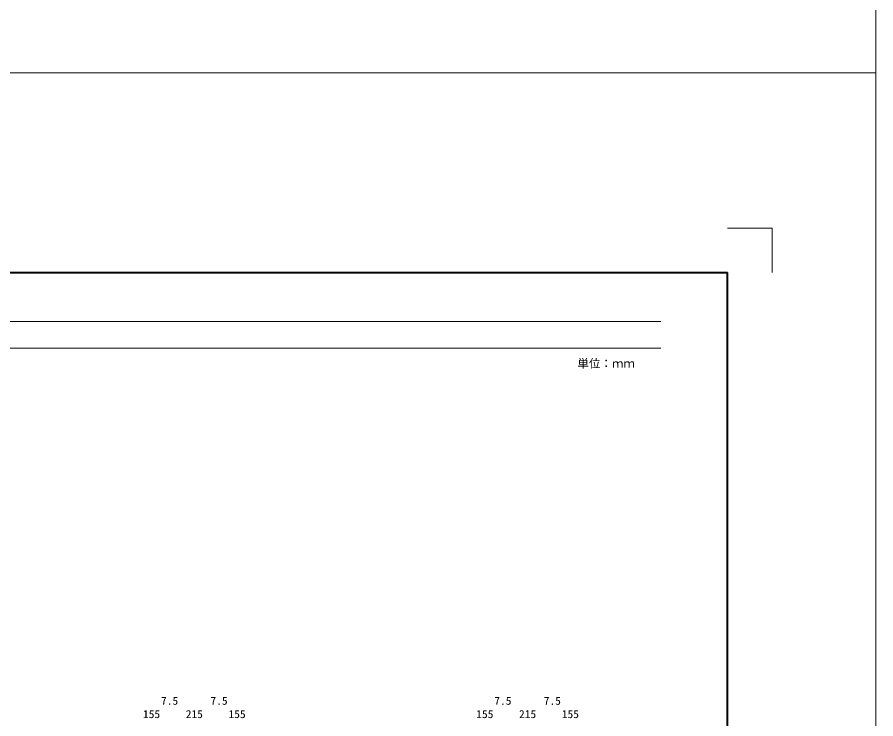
# Model space of a CAD drawing. Units: millimetres at full size, sheet at 1:20; details may follow other scales. Extents: x -1267 to 18002, y -8037 to 7143.
# Drawn here: x 14137 to 18002, y -3606 to -447 of the extents above; entities that cross this region are included whole.
import ezdxf
from ezdxf.enums import TextEntityAlignment as Align

# ---------------------------------------------------------------- set-up
doc = ezdxf.new("R2010")
doc.units = ezdxf.units.MM
doc.header["$LTSCALE"] = 20
for name, color, linetype, lineweight in [('0_2', 5, 'Continuous', 13), ('Defpoints_3', 1, 'Continuous', 13), ('図枠', 7, 'Continuous', 5), ('寸法線', 7, 'Continuous', 13)]:
    doc.layers.add(name, color=color, linetype=linetype, lineweight=lineweight)
doc.styles.add('ＭＳ ゴシック', font='')
doc.styles.add('ＭＳ 明朝', font='')
doc.styles.get('ＭＳ ゴシック').set_extended_font_data('MS Gothic')
doc.styles.get('ＭＳ 明朝').set_extended_font_data('MS Mincho')

msp = doc.modelspace()

# ---------------------------------------------------------------- linework, layer by layer
at = {"layer": '0_2'}
for p, q in [((18001.66, 7143.28), (18001.66, -8037.05)), ((-1267.22, -696.88), (18001.66, -696.88))]:
    msp.add_line(p, q, dxfattribs=at)
at = {"layer": 'Defpoints_3'}
for p in [(17334.44, -1396.97), (17334.44, -1396.97), (17534.44, -1596.97), (17534.44, -1596.97)]:
    msp.add_line(p, (17534.44, -1396.97), dxfattribs=at)
at = {"layer": '図枠', "lineweight": 40}
for p in [(9534.44, -1596.97), (17334.44, -7136.97)]:
    msp.add_line(p, (17334.44, -1596.97), dxfattribs=at)
at = {"layer": '図枠', "lineweight": 13}
for p, q in [((9834.44, -1816.97), (17034.44, -1816.97)), ((9834.44, -1936.97), (17034.44, -1936.97))]:
    msp.add_line(p, q, dxfattribs=at)

# ---------------------------------------------------------------- texts
at = {"layer": '図枠', "style": 'ＭＳ ゴシック'}
msp.add_text('単位：ｍｍ', height=37.98, dxfattribs=at).set_placement((16788.17, -2006.3), align=Align.MIDDLE_CENTER)
at = {"layer": '寸法線', "style": 'ＭＳ 明朝', "width": 1.05}
for s, p in [('7.5', (14823.19, -3524.5)), ('7.5', (15045.69, -3524.5)), ('7.5', (16323.19, -3524.5)), ('7.5', (16545.69, -3524.5)), ('155', (14741.94, -3584.5)), ('215', (14934.44, -3584.5)), ('155', (15126.94, -3584.5)), ('155', (16241.94, -3584.5)), ('215', (16434.44, -3584.5)), ('155', (16626.94, -3584.5))]:
    msp.add_text(s, height=36.03, dxfattribs=at).set_placement(p, align=Align.MIDDLE_CENTER)

doc.saveas('drawing.dxf')
